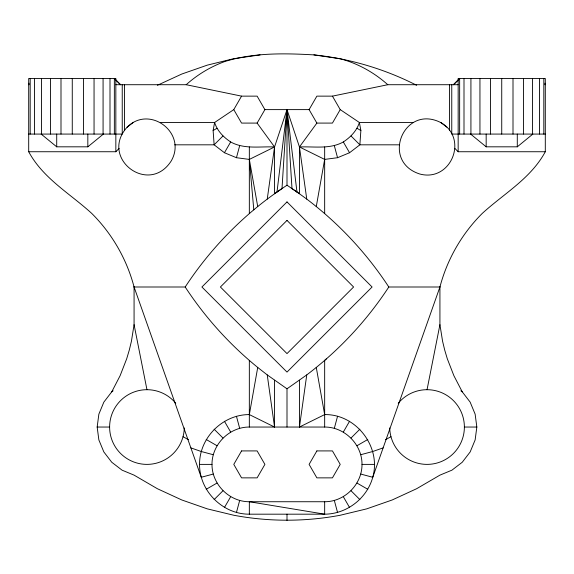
<?xml version="1.0" encoding="UTF-8"?>
<svg xmlns="http://www.w3.org/2000/svg" width="574" height="574" viewBox="0 0 574 574"><rect width="100%" height="100%" fill="white"/><g stroke="black" fill="none" stroke-linecap="round" stroke-linejoin="round"><path stroke-width="0.86" d="M115.84 84.715L186.198 84.715L241.561 96.138L257.123 96.138L264.901 109.612L309.099 109.612L316.877 96.138L332.439 96.138L340.217 109.612L332.439 123.087L316.877 123.087L299.449 146.958L299.449 193.761L296.973 192.017L287 109.612L281.999 188.581L274.551 193.761L274.551 146.958L287 109.612L299.449 146.958L306.76 199.099C338.875 223.422 366.75 253.292 388.806 287L439.928 287C447.189 259.269 461.962 233.596 482.296 213.385C503.965 193.546 530.878 178.492 545.3 151.737L545.3 78.495L458.16 78.495L458.16 151.737L545.3 151.737M340.217 109.612L359.396 122.499L360.874 130.52L359.869 144.82L349.559 152.734L337.548 157.707L324.662 159.407L299.449 146.958C314.086 146.32 329.914 149.455 343.331 141.957C350.477 137.265 356.784 130.807 359.396 122.499L413.524 122.499M287 109.612L276.998 191.974L287 185.194L287 109.612L292.001 188.581L296.973 192.017L287 185.194M134.072 286.555L134.072 324.662L131.424 341.229L129.293 350.061L126.696 358.772L120.11 375.705L111.751 391.834L103.837 402.144L98.864 414.155L97.164 427.042L98.864 439.928L103.837 451.939L111.751 462.249L122.061 470.163L134.072 475.136L157.348 488.704L181.822 499.976L207.257 508.851L233.783 515.251C268.897 521.852 305.103 521.852 340.217 515.251L366.743 508.851L392.178 499.976L416.652 488.704L439.928 475.136L451.939 470.163L462.249 462.249L470.163 451.939L475.136 439.928L476.836 427.042L475.136 414.155L470.163 402.144L462.249 391.834L453.891 375.705L447.304 358.772L444.707 350.061L442.576 341.229L439.928 324.662L439.928 286.555M439.928 287L372.756 477.274C366.937 498.505 346.674 514.06 324.662 514.182L249.338 514.182C222.69 514.347 199.379 491.035 199.551 464.388C199.379 437.74 222.69 414.428 249.338 414.593L274.551 427.042L274.551 380.239M211.993 464.388C211.871 444.398 229.356 426.92 249.338 427.042L324.662 427.042C344.644 426.92 362.129 444.398 362.007 464.388C362.129 484.377 344.644 501.855 324.662 501.733L249.338 501.733C229.356 501.855 211.871 484.377 211.993 464.388L199.551 464.388M299.449 380.239L299.449 427.042L324.662 414.593C356.203 414.012 381.48 446.959 372.756 477.274L360.73 474.052M28.7 151.737L115.84 151.737L115.84 78.495L28.7 78.495L28.7 151.737C43.122 178.492 70.035 193.546 91.704 213.385C112.038 233.596 126.811 259.269 134.072 287L185.194 287C207.25 253.292 235.125 223.422 267.24 199.099L274.551 146.958L257.123 123.087L241.561 123.087L233.783 109.612L241.561 96.138M299.449 427.042L306.76 374.901C338.875 350.578 366.75 320.708 388.806 287M249.338 414.593L257.726 367.446C229.607 344.558 205.047 317.336 185.194 287M316.274 206.554L324.662 159.407M160.476 122.499L214.604 122.499C217.216 130.807 223.523 137.265 230.669 141.957C244.086 149.455 259.914 146.32 274.551 146.958L249.338 159.407L236.452 157.707L224.441 152.734L214.131 144.82L213.126 130.52L214.604 122.499L233.783 109.612M427.042 389.696L439.928 324.662M29.073 83.158L28.7 84.715L29.145 84.715M236.452 157.707L239.674 145.688M236.452 512.482L239.674 500.456M334.326 428.312L337.548 416.294M224.441 152.734L230.669 141.957M257.123 123.087L264.901 109.612M224.441 507.509L230.669 496.725M343.331 432.043L349.559 421.266M127.155 127.155C99.123 157.95 148.723 196.007 171.217 160.964C187.368 133.039 149.685 104.518 127.155 127.155L132.953 122.7M453.632 84.715L459.645 78.495L459.645 134.072M115.84 151.737L119.141 148.386M222.934 136.016L214.131 144.82L174.683 144.82M214.131 499.595L222.934 490.792M351.066 437.984L359.869 429.18M453.309 84.715L459.645 78.495M326.355 358.915L324.662 360.393L324.662 427.042M186.198 84.715C197.434 74.62 210.615 66.706 224.8 61.526C253.428 52.621 284.266 53.188 313.913 54.889C349.688 58.598 384.616 68.937 416.652 85.296M41.149 134.072L56.711 146.822L87.829 146.822L103.392 134.072M470.608 134.072L486.171 146.822L517.289 146.822L532.851 134.072M111.751 391.834L113.121 390.779M267.24 199.099L276.998 191.974M306.76 374.901L287 388.806L287 427.042M213.126 130.52L217.001 128.289M206.217 489.285L217.001 483.057M356.999 445.711L367.783 439.49M385.506 439.691L390.973 436.706M157.348 85.296L181.822 74.024L207.257 65.149L233.424 58.749L260.087 54.889M383.131 447.885L372.756 451.501L360.73 454.723M213.27 474.052L201.244 477.274L134.072 287M332.439 96.138L387.802 84.715L458.16 84.715M544.855 84.715L545.3 84.715L544.927 83.158M28.7 134.072L122.24 134.072L122.24 84.715M545.3 134.072L451.76 134.072L451.76 84.715M399.317 144.82L359.869 144.82L351.066 136.016M97.164 427.042L109.612 427.042M464.388 427.042L476.836 427.042M362.007 464.388L374.449 464.388M313.913 54.889L340.217 58.749C357.839 63.398 374.226 72.575 387.802 84.715M213.27 454.723L201.244 451.501L190.869 447.885M441.047 122.7C404.046 103.6 380.124 161.359 419.795 174.015C450.805 182.374 468.872 138.7 441.047 122.7L446.845 127.155M183.027 436.706L188.494 439.691M356.999 128.289L360.874 130.52M356.999 483.057L367.783 489.285M206.217 439.49L217.001 445.711M287 388.806L267.24 374.901L257.726 367.446M297.002 191.974L306.76 199.099M460.879 390.779L462.249 391.834M114.355 134.072L114.355 78.495L120.691 84.715M351.066 490.792L359.869 499.595M214.131 429.18L222.934 437.984M454.859 148.386L458.16 151.737M114.355 78.495L120.368 84.715M343.331 141.957L349.559 152.734M309.099 109.612L316.877 123.087M343.331 496.725L349.559 507.509M224.441 421.266L230.669 432.043M334.326 145.688L337.548 157.707M334.326 500.456L337.548 512.482M236.452 416.294L239.674 428.312M134.072 324.662L146.958 389.696M316.274 367.446L324.662 414.593M257.726 206.554L249.338 159.407L253.801 209.854M267.24 374.901L274.551 427.042M543.815 78.495L543.815 134.072M539.46 78.495L539.46 134.072M532.536 78.495L532.536 134.072M523.517 78.495L523.517 134.072M517.289 134.072L517.289 146.822M513.005 78.495L513.005 134.072M501.733 78.495L501.733 134.072M490.454 78.495L490.454 134.072M486.171 134.072L486.171 146.822M479.95 78.495L479.95 134.072M470.924 78.495L470.924 134.072M464 78.495L464 134.072M449.449 84.715L449.449 130.542M324.662 146.958L324.662 213.607M324.662 501.733L324.662 514.182L249.338 501.733L249.338 514.182M287 514.182L287 520.403M249.338 146.958L249.338 213.607M249.338 360.393L249.338 427.042M124.551 84.715L124.551 130.542M110 78.495L110 134.072M103.076 78.495L103.076 134.072M94.05 78.495L94.05 134.072M87.829 134.072L87.829 146.822M83.546 78.495L83.546 134.072M72.267 78.495L72.267 134.072M60.995 78.495L60.995 134.072M56.711 134.072L56.711 146.822M50.483 78.495L50.483 134.072M41.464 78.495L41.464 134.072M34.54 78.495L34.54 134.072M30.185 78.495L30.185 134.072M398.248 403.257A37.346 37.346 0 0 1 457.973 406.119A37.346 37.346 0 0 1 438.407 462.615A37.346 37.346 0 0 1 389.71 427.924M184.29 427.924A37.346 37.346 0 0 1 135.593 462.615A37.346 37.346 0 0 1 116.027 406.119A37.346 37.346 0 0 1 175.752 403.257M241.561 450.913L233.783 464.388L241.561 477.862L257.123 477.862L264.901 464.388L257.123 450.913L241.561 450.913M316.877 450.913L309.099 464.388L316.877 477.862L332.439 477.862L340.217 464.388L332.439 450.913L316.877 450.913M287 201.919L201.919 287L287 372.081L372.081 287L287 201.919M287 220.402L220.402 287L287 353.598L353.598 287L287 220.402"/></g></svg>
